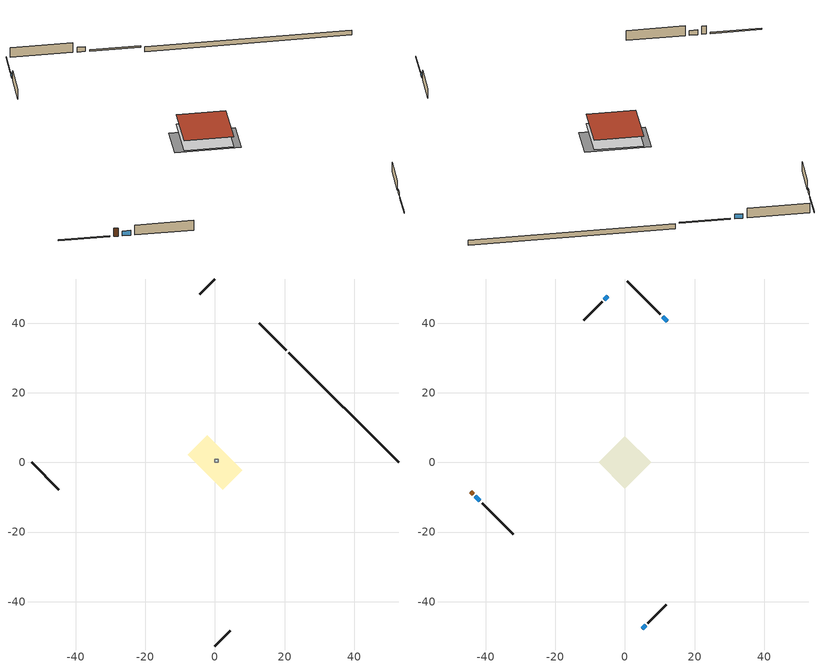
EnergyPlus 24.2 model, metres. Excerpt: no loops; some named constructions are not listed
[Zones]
crawlspace - vented
 floor foundation (Slab1 construction): -7.88,2.26 -2.26,7.88 7.88,-2.26 2.26,-7.88 z-0.91
 wall outside (RimJoist1 construction): 20.55,32.19 12.74,39.99 z0.3:0.61
 wall outside (RimJoist2 construction): 0,-52.73 4.33,-48.4 z0.3:0.61
 wall outside (RimJoist3 construction): -52.73,0 -44.93,-7.8 z0.3:0.61
 wall outside (RimJoist4 construction): 0,52.73 -4.33,48.4 z0.3:0.61
 wall foundation (FoundationWall1 construction): 52.73,0 21.2,31.53 z-0.91:0.3
furnace airloop ret air zone
 floor adiabatic (AdiabaticConst): 0,0 0,1 1,1 1,0 z0
 wall adiabatic (AdiabaticConst): 0,1 0,0 1,0 1,1 0,1 z0:1
 ceiling adiabatic (AdiabaticConst): 1,0 1,1 0,1 0,0 z1
conditioned space
 floor to crawlspace - vented (Floor1 construction): -7.55,0 0,7.55 7.55,0 0,-7.55 z0.3
 wall outside (AdiabaticWallConstruction 1): -44.28,-8.46 -43.63,-9.11 z0.3:2.34
 wall outside (AdiabaticWallConstruction): 12.09,40.65 10.84,41.9 / -42.97,-9.76 -41.72,-11.01 z0.3:1.49; 4.99,-47.75 5.92,-46.81 / -4.99,47.75 -5.92,46.81 z0.3:1.19
 wall outside (Wall1 construction): 10.18,42.55 0.66,52.08 z0.3:2.74
 wall outside (Wall2 construction): 6.57,-46.16 11.87,-40.86 z0.3:2.74
 wall outside (Wall3 construction): -41.07,-11.67 -32.08,-20.65 z0.3:2.74
 wall outside (Wall4 construction): -6.57,46.16 -11.87,40.86 z0.3:2.74
 window (WindowConstruction): 12.09,40.65 10.84,41.9 z0.3:1.49
 window (WindowConstruction 1): 4.99,-47.74 5.92,-46.82 z0.3:1.19
 window (WindowConstruction 2): -42.97,-9.76 -41.72,-11.01 z0.3:1.49
 window (WindowConstruction 3): -4.99,47.74 -5.92,46.82 z0.3:1.19
 door (Door): -44.27,-8.46 -43.63,-9.11 z0.3:2.34
 roof outside (Roof1 construction): 0,7.55 -7.55,0 0,-7.55 7.55,0 z2.74
[Material] Roughness=Rough; Thermal Absorptance=0.9
Name | Thickness {m} | Conductivity {W/m-K} | Density {kg/m3} | Specific Heat {J/kg-K} | Solar Absorptance | Visible Absorptance
floor covering | 0.0127 | 0.0433444 | 54.468 | 1339.84 | 0.6 | 0.6
floor stud and cavity | 0.1397 | 0.923637 | 92.3553 | 1139.71 | 0.7 | 0.7
osb sheathing 0.75 in. | 0.01905 | 0.115458 | 512.64 | 1214.23 | 0.7 | 0.7
[Construction]
Floor1 construction Reversed: floor covering, osb sheathing 0.75 in., floor stud and cavity
[EnergyManagementSystem:Program]
water_heater_InletAir: Set water_heater_Tamb_act = water_heater_amb_temp; Set water_heater_RHamb_act = 0; Set water_heater_RHamb_act = water_heater_RHamb_act + (water_heater_amb_rh / 100) / 1; Set water_heater_sens_act = (0 - water_heater_sens_cool - (water_heater_tl + water_heater_fan_pwr)) / 1; Set water_heater_lat_act = (0 - water_heater_lat_cool) / 1
[EnergyManagementSystem:Subroutine]
furnace_airloop_0_duct_subroutine: Set AH_MFR = furnace_airloop_AH_MFR / 1; If AH_MFR > 0; Set AH_Tout = furnace_airloop_AH_Tout; Set AH_Wout = furnace_airloop_AH_Wout; Set RA_T = furnace_airloop_RA_T; Set RA_W = furnace_airloop_Ra_W; Set Fan_RTF = furnace_airloop_Fan_RTF; Set DZ_T = furnace_airloop_0_DZ_T; Set DZ_W = furnace_airloop_0_DZ_W; Set AH_VFR = furnace_airloop_AH_VFR / 1; Set h_SA = (@HFnTdbW AH_Tout AH_Wout); Set h_RA = (@HFnTdbW RA_T RA_W); Set h_fg = (@HfgAirFnWTdb AH_Wout AH_Tout); Set h_DZ = (@HFnTdbW DZ_T DZ_W); Set air_cp = 1006.0; Set f_sup = 0.067; Set f_ret = 0.033; Set sup_lk_mfr = f_sup * AH_MFR; Set ret_lk_mfr = f_ret * AH_MFR; Set SupTotLkToCond = sup_lk_mfr*(h_RA - h_SA); Set SupLatLkToCond = sup_lk_mfr*h_fg*(RA_W-AH_Wout); Set SupSensLkToCond = SupTotLkToCond-SupLatLkToCond; Set supply_ua = 102.881; Set eTm = 0-((Fan_RTF/(AH_MFR*air_cp))*supply_ua); Set t_sup = DZ_T+((AH_Tout-DZ_T)*(@Exp eTm)); Set SupCondToCond = AH_MFR*air_cp*(t_sup-AH_Tout); Set SupCondToDZ = 0-SupCondToCond; Set return_ua = 19.052; Set eTm = 0-((Fan_RTF/(AH_MFR*air_cp))*return_ua); Set t_ret = DZ_T+((RA_T-DZ_T)*(@Exp eTm)); Set RetCondToRP = AH_MFR*air_cp*(t_ret-RA_T); Set RetCondToDZ = 0-RetCondToRP; Set RetLatLkToRP = 0; Set RetSensLkToRP = ret_lk_mfr*air_cp*(DZ_T-RA_T); Set SupTotLkToDZ = sup_lk_mfr*(h_SA-h_DZ); Set SupLatLkToDZ = sup_lk_mfr*h_fg*(AH_Wout-DZ_W); Set SupSensLkToDZ = SupTotLkToDZ-SupLatLkToDZ; Set FracOutsideToCond = 1.0; Set FracOutsideToDZ = 0.0; Set FracCondToOutside = 0.0; Set FracDZToOutside = 1.0; Set FracDZToCond = 0.0; Set FracCondToDZ = 0.0; Set lk_imbal_vfr = @ABS(f_sup - f_ret) * AH_VFR; Set ImbalLkCondToDZ = lk_imbal_vfr * FracCondToDZ; Set ImbalLkDZToCond = lk_imbal_vfr * FracDZToCond; Set ImbalLkOutsideToCond = lk_imbal_vfr * FracOutsideToCond; Set ImbalLkOutsideToDZ = lk_imbal_vfr * FracOutsideToDZ; Set ImbalLkCondToOutside = lk_imbal_vfr * FracCondToOutside; Set ImbalLkDZToOutside = lk_imbal_vfr * FracDZToOutside; Else; Set SupLatLkToCond = 0; Set SupSensLkToCond = 0; Set SupCondToCond = 0; Set RetCondToRP = 0; Set RetLatLkToRP = 0; Set RetSensLkToRP = 0; Set RetCondToDZ = 0; Set SupCondToDZ = 0; Set SupLatLkToDZ = 0; Set SupSensLkToDZ = 0; Set ImbalLkCondToDZ = 0; Set ImbalLkDZToCond = 0; Set ImbalLkOutsideToCond = 0; Set ImbalLkOutsideToDZ = 0; Set ImbalLkCondToOutside = 0; Set ImbalLkDZToOutside = 0; EndIf; Set furnace_airloop_0_SupLatLkToCond = SupLatLkToCond; Set furnace_airloop_0_SupSensLkToCond = SupSensLkToCond; Set furnace_airloop_0_SupCondToLv = SupCondToCond; Set furnace_airloop_0_RetCondToRP = RetCondToRP; Set furnace_airloop_0_RetLatLkToRP = RetLatLkToRP; Set furnace_airloop_0_RetSensLkToRP = RetSensLkToRP; Set furnace_airloop_0_RetCondToDZ = RetCondToDZ; Set furnace_airloop_0_SupCondToDZ = SupCondToDZ; Set furnace_airloop_0_SupLatLkToDZ = SupLatLkToDZ; Set furnace_airloop_0_SupSensLkToDZ = SupSensLkToDZ; Set furnace_airloop_0_ZoneMixCondToDZ = ImbalLkCondToDZ; Set furnace_airloop_0_ZoneMixDZToCond = ImbalLkDZToCond; Set furnace_airloop_0_DuctImbalLkSupFanEquivCond = ImbalLkCondToOutside; Set furnace_airloop_0_DuctImbalLkExhFanEquivCond = ImbalLkOutsideToCond; Set furnace_airloop_0_DuctImbalLkSupFanEquivDZ = ImbalLkDZToOutside; Set furnace_airloop_0_DuctImbalLkExhFanEquivDZ = ImbalLkOutsideToDZ
[EnergyManagementSystem:ProgramCallingManager]
component_loads_program_calling_manager: EndOfZoneTimestepAfterZoneReporting; component_loads_program
crawlspace_vented_1_duct_leakage_imbalance_infil_program_calling_manager: BeginZoneTimestepAfterInitHeatBalance; crawlspace_vented_1_duct_leakage_imbalance_infil_program
fridge_schedule_1_program_calling_manager: BeginZoneTimestepAfterInitHeatBalance; fridge_schedule_1_program
fridge_schedule_program_calling_manager: BeginZoneTimestepAfterInitHeatBalance; fridge_schedule_program
furnace_airloop_0_duct_program_calling_manager: EndOfSystemTimestepAfterHVACReporting; furnace_airloop_0_duct_program
furnace_supply_fan_disaggregate_program_calling_manager: EndOfSystemTimestepBeforeHVACReporting; furnace_supply_fan_disaggregate_program
infil_program_calling_manager: BeginZoneTimestepAfterInitHeatBalance; infil_program
natural_vent_program_calling_manager: BeginZoneTimestepAfterInitHeatBalance; natural_vent_program
room_ac_supply_fan_disaggregate_program_calling_manager: EndOfSystemTimestepBeforeHVACReporting; room_ac_supply_fan_disaggregate_program
total_airflows_program_calling_manager: EndOfZoneTimestepAfterZoneReporting; total_airflows_program
total_loads_program_calling_manager: EndOfZoneTimestepAfterZoneReporting; total_loads_program
unmet_hours_program_calling_manager: EndOfZoneTimestepBeforeZoneReporting; unmet_hours_program
water_heater_hpwh_EC_adj_ProgramManager: EndOfSystemTimestepBeforeHVACReporting; water_heater_hpwh_EC_adj
water_heater_ProgramManager: InsideHVACSystemIterationLoop; water_heater_Control; water_heater_InletAir
[EnergyManagementSystem:OutputVariable]
Name | EMS Variable | Type of Data in Variable | Update Frequency | EMS Program or Subroutine | Units
furnace supply fan disaggregate htg primary | furnace_supply_fan_primary_htg | Summed | SystemTimestep | furnace_supply_fan_disaggregate_program | J
room ac supply fan disaggregate clg | room_ac_supply_fan_clg | Summed | SystemTimestep | room_ac_supply_fan_disaggregate_program | J
loads_htg_tot_peakload_outvar; loads_htg_tot_annual_outvar; loads_htg_tot_timeseries_outvar | loads_htg_tot | Summed | ZoneTimestep | total_loads_program | J
loads_clg_tot_peakload_outvar; loads_clg_tot_annual_outvar; loads_clg_tot_timeseries_outvar | loads_clg_tot | Summed | ZoneTimestep | total_loads_program | J
htg_unmet_hours_annual_outvar; htg_unmet_hours_timeseries_outvar | htg_unmet_hours | Summed | ZoneTimestep | unmet_hours_program | hr
clg_unmet_hours_annual_outvar; clg_unmet_hours_timeseries_outvar | clg_unmet_hours | Summed | ZoneTimestep | unmet_hours_program | hr
loads_htg_roofs_annual_outvar; loads_htg_roofs_timeseries_outvar | loads_htg_roofs | Summed | ZoneTimestep | component_loads_program | J
loads_htg_ceilings_annual_outvar; loads_htg_ceilings_timeseries_outvar | loads_htg_ceilings | Summed | ZoneTimestep | component_loads_program | J
loads_htg_walls_annual_outvar; loads_htg_walls_timeseries_outvar | loads_htg_walls | Summed | ZoneTimestep | component_loads_program | J
loads_htg_rim_joists_annual_outvar; loads_htg_rim_joists_timeseries_outvar | loads_htg_rim_joists | Summed | ZoneTimestep | component_loads_program | J
loads_htg_foundation_walls_annual_outvar; loads_htg_foundation_walls_timeseries_outvar | loads_htg_foundation_walls | Summed | ZoneTimestep | component_loads_program | J
loads_htg_doors_annual_outvar; loads_htg_doors_timeseries_outvar | loads_htg_doors | Summed | ZoneTimestep | component_loads_program | J
loads_htg_windows_conduction_annual_outvar; loads_htg_windows_conduction_timeseries_outvar | loads_htg_windows_conduction | Summed | ZoneTimestep | component_loads_program | J
loads_htg_windows_solar_annual_outvar; loads_htg_windows_solar_timeseries_outvar | loads_htg_windows_solar | Summed | ZoneTimestep | component_loads_program | J
loads_htg_skylights_conduction_annual_outvar; loads_htg_skylights_conduction_timeseries_outvar | loads_htg_skylights_conduction | Summed | ZoneTimestep | component_loads_program | J
loads_htg_skylights_solar_annual_outvar; loads_htg_skylights_solar_timeseries_outvar | loads_htg_skylights_solar | Summed | ZoneTimestep | component_loads_program | J
loads_htg_floors_annual_outvar; loads_htg_floors_timeseries_outvar | loads_htg_floors | Summed | ZoneTimestep | component_loads_program | J
loads_htg_slabs_annual_outvar; loads_htg_slabs_timeseries_outvar | loads_htg_slabs | Summed | ZoneTimestep | component_loads_program | J
loads_htg_internal_mass_annual_outvar; loads_htg_internal_mass_timeseries_outvar | loads_htg_internal_mass | Summed | ZoneTimestep | component_loads_program | J
loads_htg_infil_annual_outvar; loads_htg_infil_timeseries_outvar | loads_htg_infil | Summed | ZoneTimestep | component_loads_program | J
loads_htg_natvent_annual_outvar; loads_htg_natvent_timeseries_outvar | loads_htg_natvent | Summed | ZoneTimestep | component_loads_program | J
loads_htg_mechvent_annual_outvar; loads_htg_mechvent_timeseries_outvar | loads_htg_mechvent | Summed | ZoneTimestep | component_loads_program | J
loads_htg_whf_annual_outvar; loads_htg_whf_timeseries_outvar | loads_htg_whf | Summed | ZoneTimestep | component_loads_program | J
loads_htg_ducts_annual_outvar; loads_htg_ducts_timeseries_outvar | loads_htg_ducts | Summed | ZoneTimestep | component_loads_program | J
loads_htg_intgains_annual_outvar; loads_htg_intgains_timeseries_outvar | loads_htg_intgains | Summed | ZoneTimestep | component_loads_program | J
loads_htg_lighting_annual_outvar; loads_htg_lighting_timeseries_outvar | loads_htg_lighting | Summed | ZoneTimestep | component_loads_program | J
loads_clg_roofs_annual_outvar; loads_clg_roofs_timeseries_outvar | loads_clg_roofs | Summed | ZoneTimestep | component_loads_program | J
loads_clg_ceilings_annual_outvar; loads_clg_ceilings_timeseries_outvar | loads_clg_ceilings | Summed | ZoneTimestep | component_loads_program | J
loads_clg_walls_annual_outvar; loads_clg_walls_timeseries_outvar | loads_clg_walls | Summed | ZoneTimestep | component_loads_program | J
loads_clg_rim_joists_annual_outvar; loads_clg_rim_joists_timeseries_outvar | loads_clg_rim_joists | Summed | ZoneTimestep | component_loads_program | J
loads_clg_foundation_walls_annual_outvar; loads_clg_foundation_walls_timeseries_outvar | loads_clg_foundation_walls | Summed | ZoneTimestep | component_loads_program | J
loads_clg_doors_annual_outvar; loads_clg_doors_timeseries_outvar | loads_clg_doors | Summed | ZoneTimestep | component_loads_program | J
loads_clg_windows_conduction_annual_outvar; loads_clg_windows_conduction_timeseries_outvar | loads_clg_windows_conduction | Summed | ZoneTimestep | component_loads_program | J
loads_clg_windows_solar_annual_outvar; loads_clg_windows_solar_timeseries_outvar | loads_clg_windows_solar | Summed | ZoneTimestep | component_loads_program | J
loads_clg_skylights_conduction_annual_outvar; loads_clg_skylights_conduction_timeseries_outvar | loads_clg_skylights_conduction | Summed | ZoneTimestep | component_loads_program | J
loads_clg_skylights_solar_annual_outvar; loads_clg_skylights_solar_timeseries_outvar | loads_clg_skylights_solar | Summed | ZoneTimestep | component_loads_program | J
loads_clg_floors_annual_outvar; loads_clg_floors_timeseries_outvar | loads_clg_floors | Summed | ZoneTimestep | component_loads_program | J
loads_clg_slabs_annual_outvar; loads_clg_slabs_timeseries_outvar | loads_clg_slabs | Summed | ZoneTimestep | component_loads_program | J
loads_clg_internal_mass_annual_outvar; loads_clg_internal_mass_timeseries_outvar | loads_clg_internal_mass | Summed | ZoneTimestep | component_loads_program | J
loads_clg_infil_annual_outvar; loads_clg_infil_timeseries_outvar | loads_clg_infil | Summed | ZoneTimestep | component_loads_program | J
loads_clg_natvent_annual_outvar; loads_clg_natvent_timeseries_outvar | loads_clg_natvent | Summed | ZoneTimestep | component_loads_program | J
loads_clg_mechvent_annual_outvar; loads_clg_mechvent_timeseries_outvar | loads_clg_mechvent | Summed | ZoneTimestep | component_loads_program | J
loads_clg_whf_annual_outvar; loads_clg_whf_timeseries_outvar | loads_clg_whf | Summed | ZoneTimestep | component_loads_program | J
loads_clg_ducts_annual_outvar; loads_clg_ducts_timeseries_outvar | loads_clg_ducts | Summed | ZoneTimestep | component_loads_program | J
loads_clg_intgains_annual_outvar; loads_clg_intgains_timeseries_outvar | loads_clg_intgains | Summed | ZoneTimestep | component_loads_program | J
loads_clg_lighting_annual_outvar; loads_clg_lighting_timeseries_outvar | loads_clg_lighting | Summed | ZoneTimestep | component_loads_program | J
total_infil_flow_rate_timeseries_outvar | total_infil_flow_rate | Averaged | ZoneTimestep | total_airflows_program | m^3/s
total_mechvent_flow_rate_timeseries_outvar | total_mechvent_flow_rate | Averaged | ZoneTimestep | total_airflows_program | m^3/s
total_natvent_flow_rate_timeseries_outvar | total_natvent_flow_rate | Averaged | ZoneTimestep | total_airflows_program | m^3/s
total_whf_flow_rate_timeseries_outvar | total_whf_flow_rate | Averaged | ZoneTimestep | total_airflows_program | m^3/s
[Schedule:Day:Interval]
cooling season schedule day; cooling season schedule day 2; cooling season schedule default day; natural vent schedule default day: No, 24:00, 0
cooling season schedule day 1; natural vent schedule day: No, 24:00, 1
[Schedule:Week:Daily]
cooling season schedule Week Rule - Jan1-May26: cooling season schedule day, cooling season schedule day, cooling season schedule day, cooling season schedule day, cooling season schedule day, cooling season schedule day, cooling season schedule day, cooling season schedule default day, cooling season schedule default day, cooling season schedule default day, cooling season schedule default day, cooling season schedule default day
cooling season schedule Week Rule - May27-Jun2: cooling season schedule day, cooling season schedule day, cooling season schedule day, cooling season schedule day, cooling season schedule day, cooling season schedule day 1, cooling season schedule day 1, cooling season schedule default day, cooling season schedule default day, cooling season schedule default day, cooling season schedule default day, cooling season schedule default day
cooling season schedule Week Rule - Jun3-Sep29: cooling season schedule day 1, cooling season schedule day 1, cooling season schedule day 1, cooling season schedule day 1, cooling season schedule day 1, cooling season schedule day 1, cooling season schedule day 1, cooling season schedule default day, cooling season schedule default day, cooling season schedule default day, cooling season schedule default day, cooling season schedule default day
cooling season schedule Week Rule - Sep30-Oct6: cooling season schedule day 1, cooling season schedule day 2, cooling season schedule day 2, cooling season schedule day 2, cooling season schedule day 2, cooling season schedule day 2, cooling season schedule day 2, cooling season schedule default day, cooling season schedule default day, cooling season schedule default day, cooling season schedule default day, cooling season schedule default day
cooling season schedule Week Rule - Oct7-Dec31: cooling season schedule day 2, cooling season schedule day 2, cooling season schedule day 2, cooling season schedule day 2, cooling season schedule day 2, cooling season schedule day 2, cooling season schedule day 2, cooling season schedule default day, cooling season schedule default day, cooling season schedule default day, cooling season schedule default day, cooling season schedule default day
natural vent schedule Week Rule - Jan1-Jan6: natural vent schedule day, natural vent schedule day, natural vent schedule default day, natural vent schedule day, natural vent schedule default day, natural vent schedule day, natural vent schedule default day, natural vent schedule default day, natural vent schedule default day, natural vent schedule default day, natural vent schedule default day, natural vent schedule default day
natural vent schedule Week Rule - Jan7-Dec31: natural vent schedule default day, natural vent schedule day, natural vent schedule default day, natural vent schedule day, natural vent schedule default day, natural vent schedule day, natural vent schedule default day, natural vent schedule default day, natural vent schedule default day, natural vent schedule default day, natural vent schedule default day, natural vent schedule default day
[Schedule:Year]
cooling season schedule: cooling season schedule Week Rule - Jan1-May26, 1, 1, 5, 26, cooling season schedule Week Rule - May27-Jun2, 5, 27, 6, 2, cooling season schedule Week Rule - Jun3-Sep29, 6, 3, 9, 29, cooling season schedule Week Rule - Sep30-Oct6, 9, 30, 10, 6, cooling season schedule Week Rule - Oct7-Dec31, 10, 7, 12, 31
natural vent schedule: natural vent schedule Week Rule - Jan1-Jan6, 1, 1, 1, 6, natural vent schedule Week Rule - Jan7-Dec31, 1, 7, 12, 31
[Schedule:File]
hot_water_dishwasher: File=in.schedules.csv; Column Number=6; Rows to Skip at Top=1; Number of Hours of Data=8760; Column Separator=Comma; Interpolate to Timestep=Yes; Minutes per Item=15; Adjust Schedule for Daylight Savings=Yes
